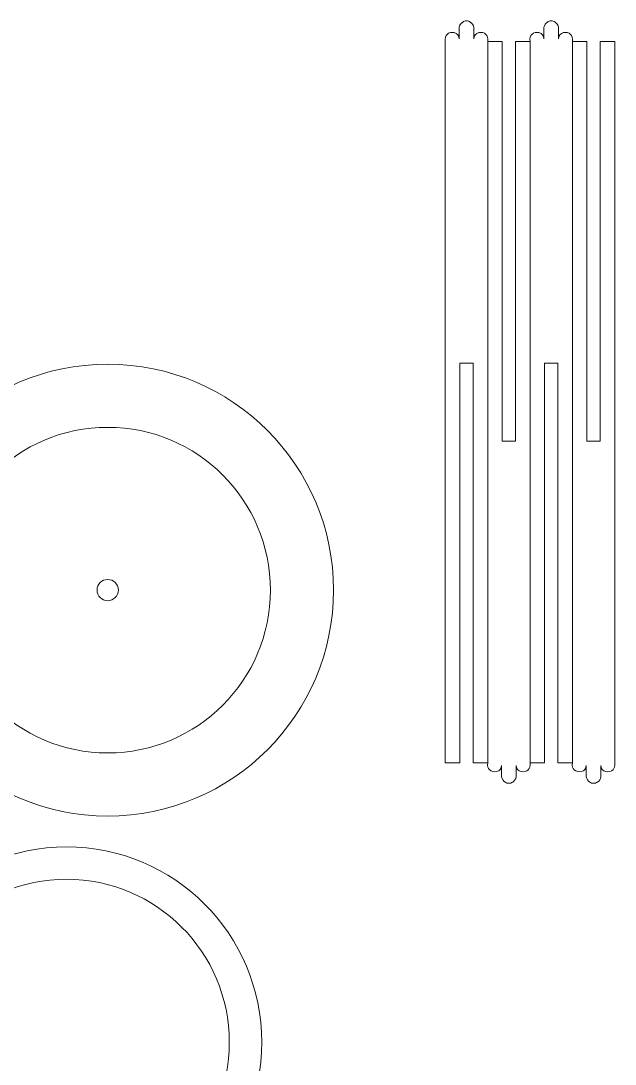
# Model space of a CAD drawing. Header units: inches. Extents: x -28.6 to 20.8, y -14.2 to 28.3.
# Drawn here: x 10.56 to 15.69, y -2.8 to 6.21 of the extents above; entities that cross this region are included whole.
import ezdxf

# ---------------------------------------------------------------- set-up
doc = ezdxf.new("R2010")
doc.units = ezdxf.units.IN
doc.header["$MEASUREMENT"] = 0
doc.layers.add('Layer 1', color=7, linetype='Continuous')

msp = doc.modelspace()

# ---------------------------------------------------------------- linework, layer by layer
at = {"layer": 'Layer 1', "color": 1, "lineweight": 9}
for points, knots in [([(14.2209, 6.0318), (14.2176, 6.0604), (14.2229, 6.0802), (14.236, 6.0916), (14.236, 6.0916), (14.2532, 6.1081), (14.2736, 6.1136), (14.2973, 6.1081), (14.2973, 6.1081), (14.3255, 6.1013), (14.3401, 6.0834), (14.3411, 6.0546), (14.3411, 6.0546), (14.341, 6.0876), (14.3409, 6.1207), (14.3408, 6.1537), (14.3408, 6.1537), (14.3444, 6.1737), (14.3544, 6.1886), (14.3709, 6.1982), (14.3709, 6.1982), (14.3806, 6.2057), (14.3915, 6.2092), (14.4038, 6.2089)], [0, 0, 0, 0, 0.166667, 0.166667, 0.166667, 0.166667, 0.333333, 0.333333, 0.333333, 0.333333, 0.5, 0.5, 0.5, 0.5, 0.666667, 0.666667, 0.666667, 0.666667, 0.833333, 0.833333, 0.833333, 0.833333, 1, 1, 1, 1]), ([(14.5867, 6.0318), (14.59, 6.0604), (14.5847, 6.0802), (14.5716, 6.0916), (14.5716, 6.0916), (14.5544, 6.1081), (14.534, 6.1136), (14.5103, 6.1081), (14.5103, 6.1081), (14.4821, 6.1013), (14.4675, 6.0834), (14.4665, 6.0546), (14.4665, 6.0546), (14.4666, 6.0876), (14.4667, 6.1207), (14.4668, 6.1537), (14.4668, 6.1537), (14.4632, 6.1737), (14.4532, 6.1886), (14.4367, 6.1982), (14.4367, 6.1982), (14.427, 6.2057), (14.4161, 6.2092), (14.4038, 6.2089)], [0, 0, 0, 0, 0.166667, 0.166667, 0.166667, 0.166667, 0.333333, 0.333333, 0.333333, 0.333333, 0.5, 0.5, 0.5, 0.5, 0.666667, 0.666667, 0.666667, 0.666667, 0.833333, 0.833333, 0.833333, 0.833333, 1, 1, 1, 1]), ([(14.9524, 6.0318), (14.949, 6.0604), (14.9544, 6.0802), (14.9675, 6.0916), (14.9675, 6.0916), (14.9847, 6.1081), (15.0051, 6.1136), (15.0287, 6.1081), (15.0287, 6.1081), (15.0569, 6.1013), (15.0715, 6.0834), (15.0725, 6.0546), (15.0725, 6.0546), (15.0724, 6.0876), (15.0724, 6.1207), (15.0723, 6.1537), (15.0723, 6.1537), (15.0758, 6.1737), (15.0858, 6.1886), (15.1023, 6.1982), (15.1023, 6.1982), (15.112, 6.2057), (15.123, 6.2092), (15.1352, 6.2089)], [0, 0, 0, 0, 0.166667, 0.166667, 0.166667, 0.166667, 0.333333, 0.333333, 0.333333, 0.333333, 0.5, 0.5, 0.5, 0.5, 0.666667, 0.666667, 0.666667, 0.666667, 0.833333, 0.833333, 0.833333, 0.833333, 1, 1, 1, 1]), ([(15.3181, 6.0318), (15.3215, 6.0604), (15.3161, 6.0802), (15.303, 6.0916), (15.303, 6.0916), (15.2858, 6.1081), (15.2654, 6.1136), (15.2417, 6.1081), (15.2417, 6.1081), (15.2135, 6.1013), (15.1989, 6.0834), (15.198, 6.0546), (15.198, 6.0546), (15.198, 6.0876), (15.1981, 6.1207), (15.1982, 6.1537), (15.1982, 6.1537), (15.1946, 6.1737), (15.1846, 6.1886), (15.1682, 6.1982), (15.1682, 6.1982), (15.1585, 6.2057), (15.1475, 6.2092), (15.1352, 6.2089)], [0, 0, 0, 0, 0.166667, 0.166667, 0.166667, 0.166667, 0.333333, 0.333333, 0.333333, 0.333333, 0.5, 0.5, 0.5, 0.5, 0.666667, 0.666667, 0.666667, 0.666667, 0.833333, 0.833333, 0.833333, 0.833333, 1, 1, 1, 1]), ([(14.7125, 6.0318), (14.7125, 6.0318), (14.7125, 2.5828), (14.7125, 2.5828), (14.7125, 2.5828), (14.7125, 2.5828), (14.8265, 2.5828), (14.8265, 2.5828), (14.8265, 2.5828), (14.8265, 2.5828), (14.8265, 6.0318), (14.8265, 6.0318)], [0, 0, 0, 0, 0.333333, 0.333333, 0.333333, 0.333333, 0.666667, 0.666667, 0.666667, 0.666667, 1, 1, 1, 1]), ([(15.444, 6.0318), (15.444, 6.0318), (15.444, 2.5828), (15.444, 2.5828), (15.444, 2.5828), (15.444, 2.5828), (15.558, 2.5828), (15.558, 2.5828), (15.558, 2.5828), (15.558, 2.5828), (15.558, 6.0318), (15.558, 6.0318)], [0, 0, 0, 0, 0.333333, 0.333333, 0.333333, 0.333333, 0.666667, 0.666667, 0.666667, 0.666667, 1, 1, 1, 1]), ([(11.3056, 3.2458), (12.3824, 3.2458), (13.2556, 2.3726), (13.2556, 1.2958), (13.2556, 1.2958), (13.2556, 0.2191), (12.3824, -0.6542), (11.3056, -0.6542), (11.3056, -0.6542), (10.2288, -0.6542), (9.3556, 0.2191), (9.3556, 1.2958), (9.3556, 1.2958), (9.3556, 2.3726), (10.2288, 3.2458), (11.3056, 3.2458)], [0, 0, 0, 0, 0.25, 0.25, 0.25, 0.25, 0.5, 0.5, 0.5, 0.5, 0.75, 0.75, 0.75, 0.75, 1, 1, 1, 1]), ([(14.3468, -0.1948), (14.3468, -0.1948), (14.3468, 3.2542), (14.3468, 3.2542), (14.3468, 3.2542), (14.3468, 3.2542), (14.4608, 3.2542), (14.4608, 3.2542), (14.4608, 3.2542), (14.4608, 3.2542), (14.4608, -0.1948), (14.4608, -0.1948)], [0, 0, 0, 0, 0.333333, 0.333333, 0.333333, 0.333333, 0.666667, 0.666667, 0.666667, 0.666667, 1, 1, 1, 1]), ([(15.0782, -0.1948), (15.0782, -0.1948), (15.0782, 3.2542), (15.0782, 3.2542), (15.0782, 3.2542), (15.0782, 3.2542), (15.1922, 3.2542), (15.1922, 3.2542), (15.1922, 3.2542), (15.1922, 3.2542), (15.1922, -0.1948), (15.1922, -0.1948)], [0, 0, 0, 0, 0.333333, 0.333333, 0.333333, 0.333333, 0.666667, 0.666667, 0.666667, 0.666667, 1, 1, 1, 1]), ([(11.3056, 2.7008), (12.0814, 2.7008), (12.7106, 2.0717), (12.7106, 1.2958), (12.7106, 1.2958), (12.7106, 0.52), (12.0814, -0.1092), (11.3056, -0.1092), (11.3056, -0.1092), (10.5298, -0.1092), (9.9006, 0.52), (9.9006, 1.2958), (9.9006, 1.2958), (9.9006, 2.0717), (10.5298, 2.7008), (11.3056, 2.7008)], [0, 0, 0, 0, 0.25, 0.25, 0.25, 0.25, 0.5, 0.5, 0.5, 0.5, 0.75, 0.75, 0.75, 0.75, 1, 1, 1, 1]), ([(11.3056, 1.3878), (11.3564, 1.3878), (11.3976, 1.3466), (11.3976, 1.2958), (11.3976, 1.2958), (11.3976, 1.245), (11.3564, 1.2038), (11.3056, 1.2038), (11.3056, 1.2038), (11.2548, 1.2038), (11.2136, 1.245), (11.2136, 1.2958), (11.2136, 1.2958), (11.2136, 1.3466), (11.2548, 1.3878), (11.3056, 1.3878)], [0, 0, 0, 0, 0.25, 0.25, 0.25, 0.25, 0.5, 0.5, 0.5, 0.5, 0.75, 0.75, 0.75, 0.75, 1, 1, 1, 1]), ([(14.5867, -0.1948), (14.5833, -0.2234), (14.5887, -0.2432), (14.6018, -0.2546), (14.6018, -0.2546), (14.6189, -0.2711), (14.6394, -0.2766), (14.663, -0.2711), (14.663, -0.2711), (14.6912, -0.2643), (14.7058, -0.2465), (14.7068, -0.2176), (14.7068, -0.2176), (14.7067, -0.2506), (14.7066, -0.2837), (14.7066, -0.3167), (14.7066, -0.3167), (14.7101, -0.3367), (14.7201, -0.3516), (14.7366, -0.3613), (14.7366, -0.3613), (14.7463, -0.3687), (14.7573, -0.3722), (14.7695, -0.3719)], [0, 0, 0, 0, 0.166667, 0.166667, 0.166667, 0.166667, 0.333333, 0.333333, 0.333333, 0.333333, 0.5, 0.5, 0.5, 0.5, 0.666667, 0.666667, 0.666667, 0.666667, 0.833333, 0.833333, 0.833333, 0.833333, 1, 1, 1, 1]), ([(14.9524, -0.1948), (14.9558, -0.2234), (14.9504, -0.2432), (14.9373, -0.2546), (14.9373, -0.2546), (14.9201, -0.2711), (14.8997, -0.2766), (14.876, -0.2711), (14.876, -0.2711), (14.8478, -0.2643), (14.8332, -0.2465), (14.8323, -0.2176), (14.8323, -0.2176), (14.8323, -0.2506), (14.8324, -0.2837), (14.8325, -0.3167), (14.8325, -0.3167), (14.8289, -0.3367), (14.8189, -0.3516), (14.8025, -0.3613), (14.8025, -0.3613), (14.7928, -0.3687), (14.7818, -0.3722), (14.7695, -0.3719)], [0, 0, 0, 0, 0.166667, 0.166667, 0.166667, 0.166667, 0.333333, 0.333333, 0.333333, 0.333333, 0.5, 0.5, 0.5, 0.5, 0.666667, 0.666667, 0.666667, 0.666667, 0.833333, 0.833333, 0.833333, 0.833333, 1, 1, 1, 1]), ([(15.3181, -0.1948), (15.3147, -0.2234), (15.3201, -0.2432), (15.3332, -0.2546), (15.3332, -0.2546), (15.3504, -0.2711), (15.3708, -0.2766), (15.3945, -0.2711), (15.3945, -0.2711), (15.4227, -0.2643), (15.4372, -0.2465), (15.4382, -0.2176), (15.4382, -0.2176), (15.4381, -0.2506), (15.4381, -0.2837), (15.438, -0.3167), (15.438, -0.3167), (15.4416, -0.3367), (15.4516, -0.3516), (15.468, -0.3613), (15.468, -0.3613), (15.4777, -0.3687), (15.4887, -0.3722), (15.501, -0.3719)], [0, 0, 0, 0, 0.166667, 0.166667, 0.166667, 0.166667, 0.333333, 0.333333, 0.333333, 0.333333, 0.5, 0.5, 0.5, 0.5, 0.666667, 0.666667, 0.666667, 0.666667, 0.833333, 0.833333, 0.833333, 0.833333, 1, 1, 1, 1]), ([(15.6838, -0.1948), (15.6872, -0.2234), (15.6818, -0.2432), (15.6687, -0.2546), (15.6687, -0.2546), (15.6515, -0.2711), (15.6311, -0.2766), (15.6074, -0.2711), (15.6074, -0.2711), (15.5793, -0.2643), (15.5647, -0.2465), (15.5637, -0.2176), (15.5637, -0.2176), (15.5638, -0.2506), (15.5638, -0.2837), (15.5639, -0.3167), (15.5639, -0.3167), (15.5604, -0.3367), (15.5503, -0.3516), (15.5339, -0.3613), (15.5339, -0.3613), (15.5242, -0.3687), (15.5132, -0.3722), (15.501, -0.3719)], [0, 0, 0, 0, 0.166667, 0.166667, 0.166667, 0.166667, 0.333333, 0.333333, 0.333333, 0.333333, 0.5, 0.5, 0.5, 0.5, 0.666667, 0.666667, 0.666667, 0.666667, 0.833333, 0.833333, 0.833333, 0.833333, 1, 1, 1, 1]), ([(10.9507, -0.9205), (11.8811, -0.9205), (12.6357, -1.6751), (12.6357, -2.6055), (12.6357, -2.6055), (12.6357, -3.536), (11.8811, -4.2905), (10.9507, -4.2905), (10.9507, -4.2905), (10.0202, -4.2905), (9.2657, -3.536), (9.2657, -2.6055), (9.2657, -2.6055), (9.2657, -1.6751), (10.0202, -0.9205), (10.9507, -0.9205)], [0, 0, 0, 0, 0.25, 0.25, 0.25, 0.25, 0.5, 0.5, 0.5, 0.5, 0.75, 0.75, 0.75, 0.75, 1, 1, 1, 1]), ([(10.9507, -1.2005), (11.7265, -1.2005), (12.3557, -1.8297), (12.3557, -2.6055), (12.3557, -2.6055), (12.3557, -3.3814), (11.7265, -4.0105), (10.9507, -4.0105), (10.9507, -4.0105), (10.1748, -4.0105), (9.5457, -3.3814), (9.5457, -2.6055), (9.5457, -2.6055), (9.5457, -1.8297), (10.1748, -1.2005), (10.9507, -1.2005)], [0, 0, 0, 0, 0.25, 0.25, 0.25, 0.25, 0.5, 0.5, 0.5, 0.5, 0.75, 0.75, 0.75, 0.75, 1, 1, 1, 1])]:
    msp.add_open_spline(points, degree=3, knots=knots, dxfattribs=at)
for points in [[(14.2209, -0.1948), (14.2209, -0.1948), (14.2209, 6.0318), (14.2209, 6.0318)], [(14.5867, 6.0318), (14.5867, 6.0318), (14.5867, -0.1948), (14.5867, -0.1948)], [(14.7125, 6.0318), (14.7125, 6.0318), (14.5867, 6.0318), (14.5867, 6.0318)], [(14.9524, 6.0318), (14.9524, 6.0318), (14.8265, 6.0318), (14.8265, 6.0318)], [(14.9524, 6.0318), (14.9524, 6.0318), (14.9524, -0.1948), (14.9524, -0.1948)], [(15.3181, 6.0318), (15.3181, 6.0318), (15.3181, -0.1948), (15.3181, -0.1948)], [(15.444, 6.0318), (15.444, 6.0318), (15.3181, 6.0318), (15.3181, 6.0318)], [(15.6838, 6.0318), (15.6838, 6.0318), (15.558, 6.0318), (15.558, 6.0318)], [(15.6838, 6.0318), (15.6838, 6.0318), (15.6838, -0.1948), (15.6838, -0.1948)], [(14.3468, -0.1948), (14.3468, -0.1948), (14.2209, -0.1948), (14.2209, -0.1948)], [(14.5867, -0.1948), (14.5867, -0.1948), (14.4608, -0.1948), (14.4608, -0.1948)], [(15.0782, -0.1948), (15.0782, -0.1948), (14.9524, -0.1948), (14.9524, -0.1948)], [(15.3181, -0.1948), (15.3181, -0.1948), (15.1922, -0.1948), (15.1922, -0.1948)]]:
    msp.add_open_spline(points, degree=3, dxfattribs=at)

doc.saveas('drawing.dxf')
